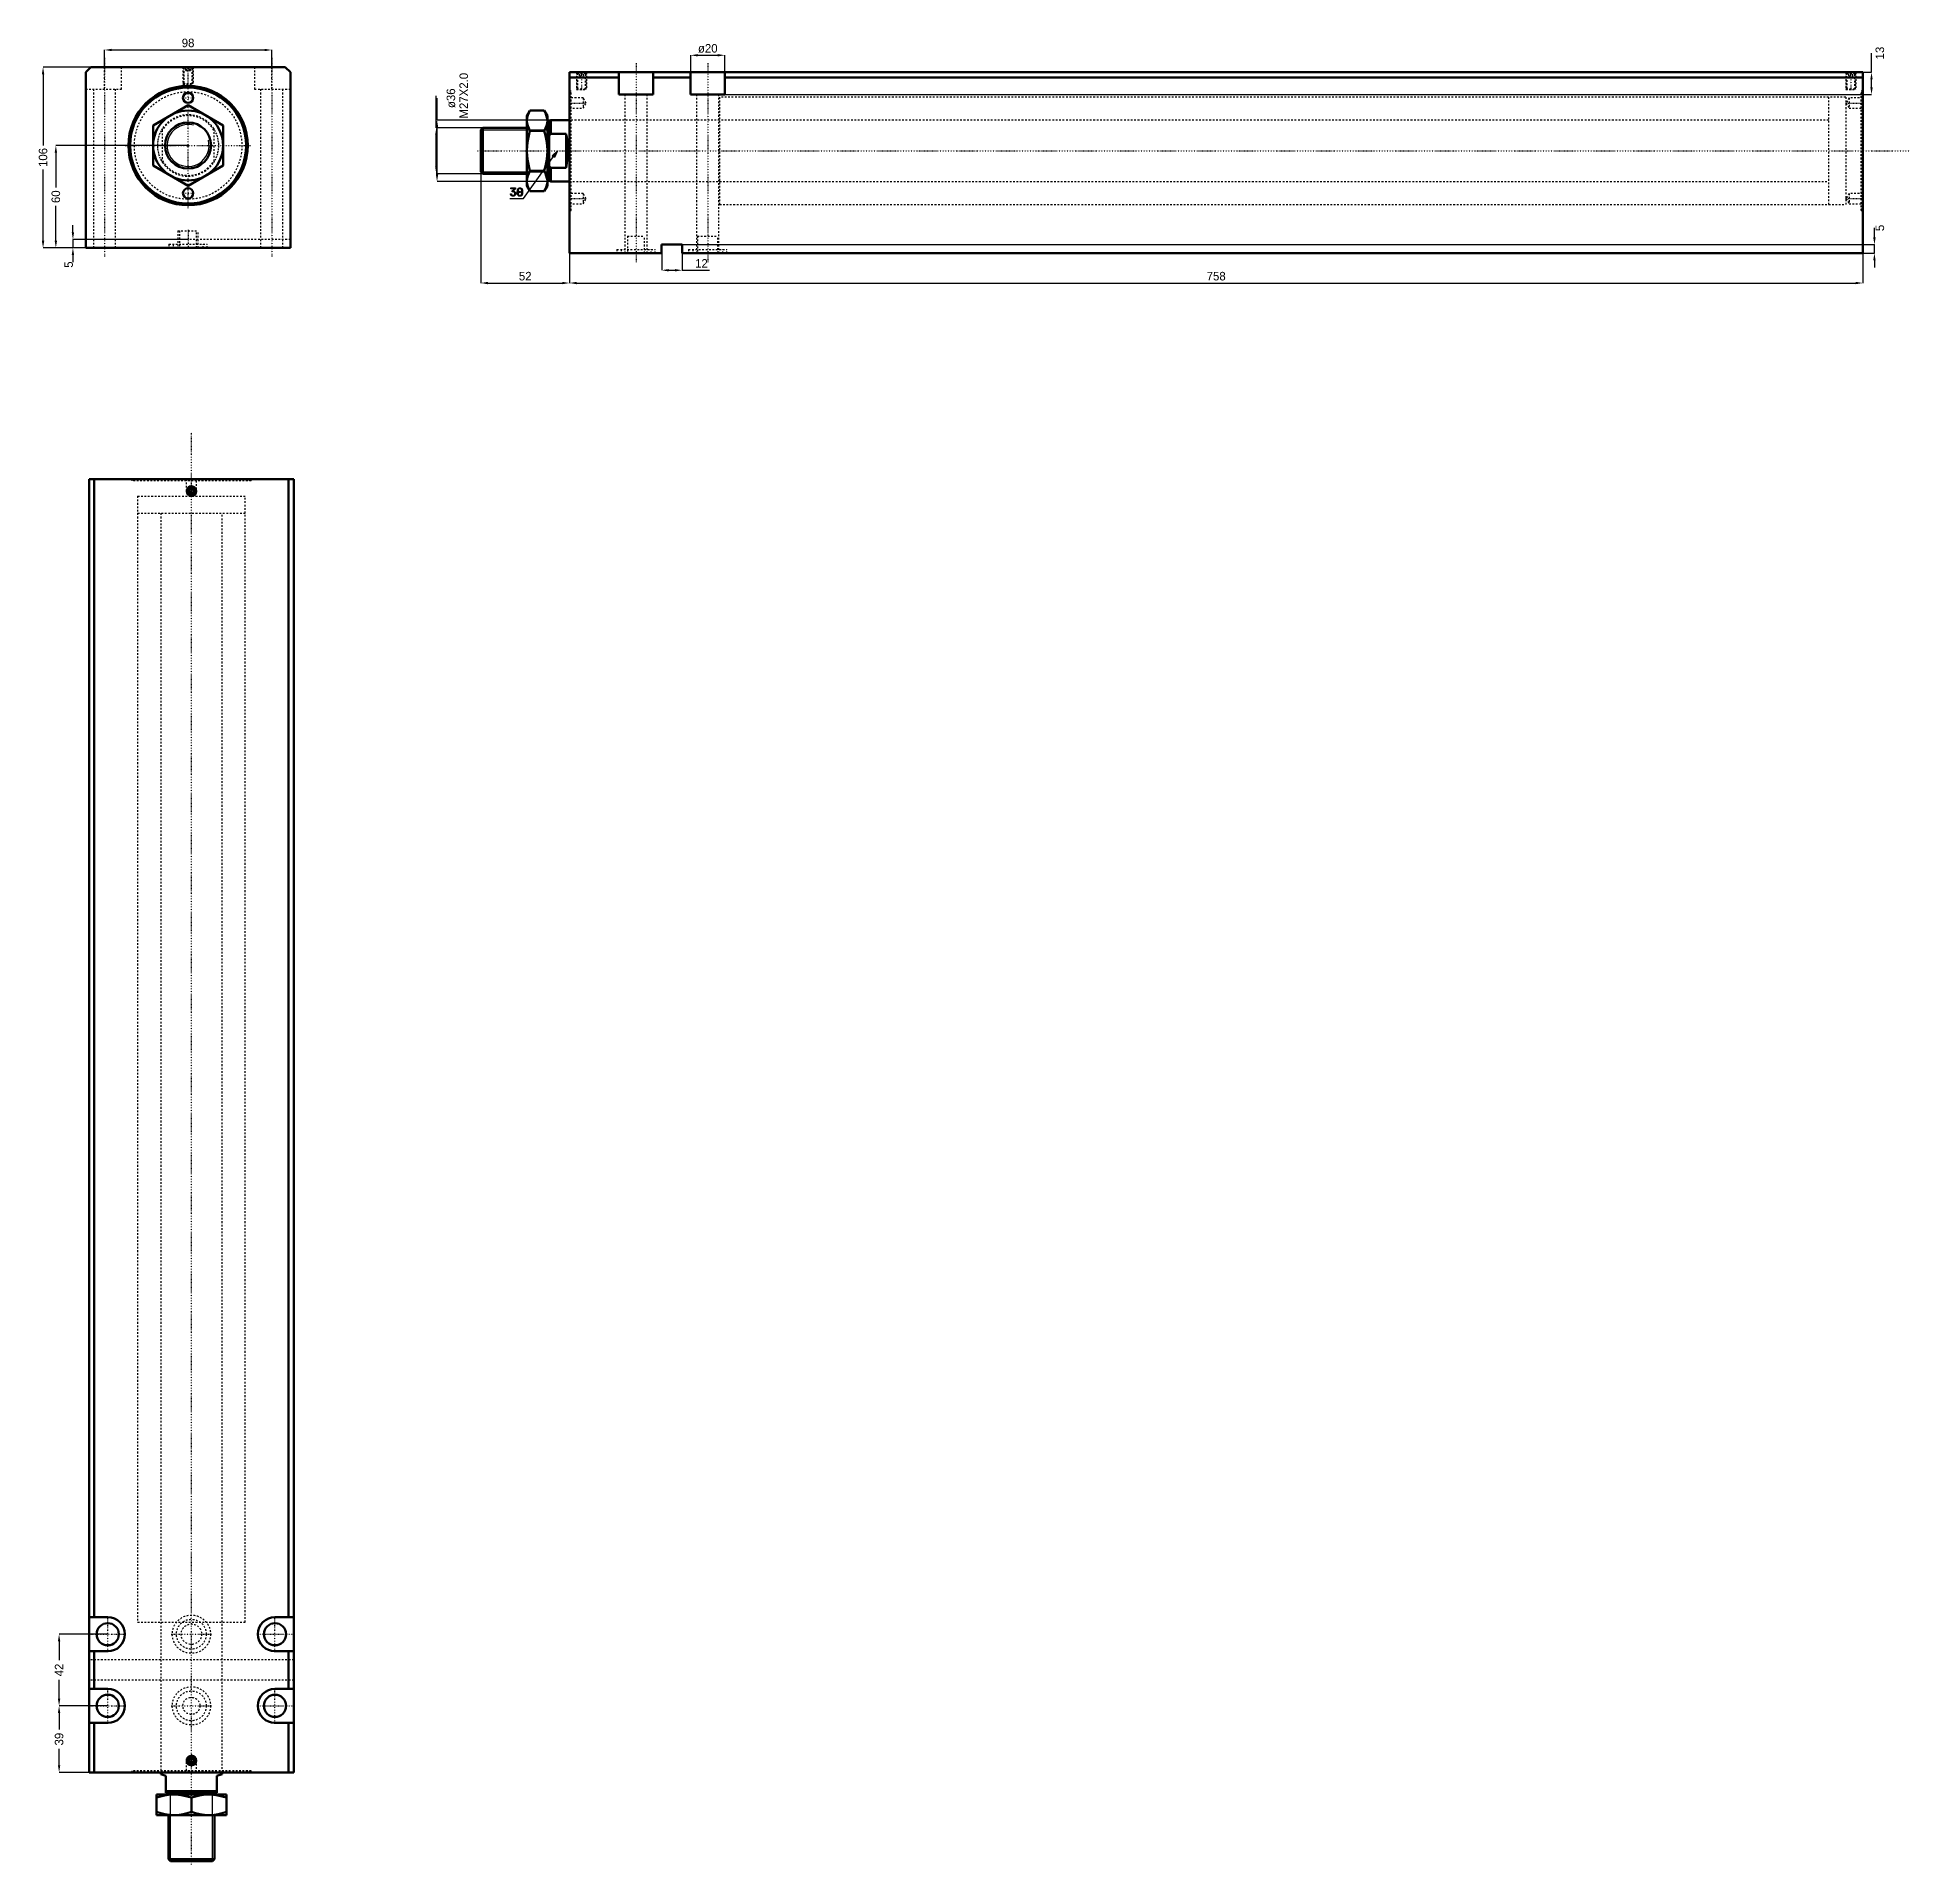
# Model space of a CAD drawing. Header units: millimetres. Extents: x -88 to 1010, y -1008 to 63.
import ezdxf

# ---------------------------------------------------------------- set-up
doc = ezdxf.new("R2010")
doc.units = ezdxf.units.MM
doc.linetypes.add('Center', pattern=[1.5, 0.45, -0.5, 0.05, -0.5])
doc.linetypes.add('Dashed', pattern=[2, 1, -1])
for name, color, linetype, lineweight in [('2d ConnectionPoints', 7, 'Continuous', 50), ('AM_0', 7, 'Continuous', 50), ('AM_5', 3, 'Continuous', 25), ('AM_7', 7, 'Center', 25), ('AM_9', 6, 'Dashed', 25)]:
    doc.layers.add(name, color=color, linetype=linetype, lineweight=lineweight)
doc.dimstyles.new('ISO-25', dxfattribs={"dimtxt": 2.5, "dimasz": 2.5, "dimexe": 1.25, "dimexo": 0.625, "dimtad": 1, "dimtxsty": 'Standard', "dimcen": 2.5, "dimadec": 0, "dimazin": 0, "dimtfac": 1, "dimtmove": 0, "dimatfit": 3, "dimfxl": 0, "dimarcsym": 0})

# ---------------------------------------------------------------- blocks, each defined once
blk = doc.blocks.new('1_JECX_MF_EXLA_63_650_0_rod__0_in_JECX_MF_160_EXLA_63_650_0__0')
at = {"layer": 'AM_0'}
for p, q in [((-20.5, 11.8), (0, 23.7)), ((0, 23.7), (20.5, 11.8)), ((-20.5, -11.8), (-20.5, 11.8)), ((20.5, 11.8), (20.5, -11.8)), ((0, -23.7), (-20.5, -11.8)), ((20.5, -11.8), (0, -23.7))]:
    blk.add_line(p, q, dxfattribs=at)
for radius in [20.5, 13.5]:
    blk.add_circle((0, 0), radius, dxfattribs=at)
at = {"layer": 'AM_5'}
blk.add_arc((0, 0), 12.3, 75, 15, dxfattribs=at)
at = {"layer": 'AM_9'}
for p, q in [((-15, -9.9), (-15, 9.9)), ((15, 9.9), (15, -9.9))]:
    blk.add_line(p, q, dxfattribs=at)
for points in [[(-15, 9.9), (-15.8, 8.6), (-16.5, 7.2), (-17.1, 5.7), (-17.5, 4.2), (-17.8, 2.7), (-18, 1.1), (-18, -0.5), (-17.9, -2), (-17.6, -3.6), (-17.3, -5.1), (-16.8, -6.6), (-16.1, -8), (-15.4, -9.4), (-15, -9.9)], [(15, -9.9), (15.8, -8.6), (16.5, -7.2), (17.1, -5.7), (17.5, -4.2), (17.8, -2.7), (18, -1.1), (18, 0.5), (17.9, 2), (17.6, 3.6), (17.3, 5.1), (16.8, 6.6), (16.1, 8), (15.4, 9.4), (15, 9.9)]]:
    blk.add_lwpolyline(points, dxfattribs=at)
blk.add_circle((0, 0), 13.3, dxfattribs=at)
for radius, start, end in [(18, 33.5573, 146.4427), (17.5, 31.0027, 148.9973), (17.5, 211.0027, 328.9973), (18, 213.5573, 326.4427)]:
    blk.add_arc((0, 0), radius, start, end, dxfattribs=at)
blk = doc.blocks.new('2_JECX_MF_EXLA_63_650_0_body__0_in_JECX_MF_160_EXLA_63_650_0__0')
at = {"layer": 'AM_0'}
for p, q in [((-57, 46), (-60, 43)), ((57, 46), (-57, 46)), ((60, 43), (57, 46)), ((-60, 43), (-60, -60)), ((60, -60), (60, 43)), ((-60, -60), (60, -60))]:
    blk.add_line(p, q, dxfattribs=at)
for centre, radius in [((0, 0), 35), ((0, 0), 34), ((0, 28), 3), ((0, -28), 3)]:
    blk.add_circle(centre, radius, dxfattribs=at)
at = {"layer": 'AM_5', "linetype": 'Dashed'}
for p, q in [((-3, 46), (-3, 36)), ((3, 46), (3, 36))]:
    blk.add_line(p, q, dxfattribs=at)
at = {"layer": 'AM_7'}
for p, q in [((-49, 51.3), (-49, -65.3)), ((0, -36.8), (0, 46.5)), ((49, 51.3), (49, -65.3)), ((-3.1, 28), (3.1, 28)), ((-36.8, 0), (36.8, 0)), ((-3.1, -28), (3.1, -28)), ((0, -49.5), (0, -60.5))]:
    blk.add_line(p, q, dxfattribs=at)
at = {"layer": 'AM_9'}
for p, q in [((-49, 33), (-49, 46)), ((-39, 33), (-39, 46)), ((-3, 46), (-2.7, 45.7)), ((-2.7, 45.7), (-2.7, 36.3)), ((-2.7, 45.7), (2.7, 45.7)), ((-1.9, 46), (-2.4, 45.5)), ((-2.4, 45.5), (-2.4, 36)), ((-2.4, 45.5), (2.4, 45.5)), ((-1.4, 44), (-1.4, 46)), ((-1.4, 44), (1.4, 44)), ((-0.7, 44), (-0.7, 46)), ((0.7, 44), (0.7, 46)), ((1.4, 44), (1.4, 46)), ((2.4, 45.5), (1.9, 46)), ((2.4, 36), (2.4, 45.5)), ((2.7, 45.7), (3, 46)), ((2.7, 36.3), (2.7, 45.7)), ((39, 46), (39, 33)), ((49, 33), (49, 46)), ((-60, 33), (-39, 33)), ((-55.5, 33), (-55.5, -60)), ((-42.5, -60), (-42.5, 33)), ((-2.7, 36.3), (-3, 36)), ((-3, 36), (3, 36)), ((-2.7, 36.3), (2.7, 36.3)), ((3, 36), (2.7, 36.3)), ((39, 33), (60, 33)), ((42.5, 33), (42.5, -60)), ((55.5, -60), (55.5, 33)), ((-6, -50), (6, -50)), ((-6, -50), (-6, -60)), ((-5, -50), (-5, -60)), ((5, -60), (5, -50)), ((6, -60), (6, -50)), ((60, -55), (-60, -55)), ((-11.2, -57.9), (11.2, -57.9)), ((-11.2, -57.9), (-11.2, -60)), ((-8.8, -57.9), (-8.8, -60)), ((8.8, -60), (8.8, -57.9)), ((11.2, -60), (11.2, -57.9))]:
    blk.add_line(p, q, dxfattribs=at)
blk.add_circle((0, 0), 31.5, dxfattribs=at)
blk = doc.blocks.new('*D3')
at = {"layer": 'AM_5', "color": 0, "lineweight": -2}
for p, q in [((-49, 46), (-49, 56)), ((-44.8, 56), (44.8, 56)), ((49, 46), (49, 56))]:
    blk.add_line(p, q, dxfattribs=at)
at = {"layer": 'AM_5', "color": 0}
for points in [[(-44.8, 56.7), (-44.8, 55.3), (-49, 56)], [(44.8, 55.3), (44.8, 56.7), (49, 56)]]:
    blk.add_solid(points, dxfattribs=at)
at = {"layer": 'Defpoints', "color": 0}
for p in [(49, 56), (-49, 46), (49, 46)]:
    blk.add_point(p, dxfattribs=at)
at = {"layer": 'AM_5', "color": 0, "insert": (0, 60.1), "char_height": 5, "attachment_point": 5}
blk.add_mtext('98', dxfattribs=at)
blk = doc.blocks.new('*D4')
at = {"layer": 'AM_5', "color": 0, "lineweight": -2}
for p, q in [((-57, 46), (-85, 46)), ((-85, 41.8), (-85, 0)), ((-85, -55.8), (-85, -14)), ((-60, -60), (-85, -60))]:
    blk.add_line(p, q, dxfattribs=at)
at = {"layer": 'AM_5', "color": 0}
for points in [[(-84.3, 41.8), (-85.7, 41.8), (-85, 46)], [(-85.7, -55.8), (-84.3, -55.8), (-85, -60)]]:
    blk.add_solid(points, dxfattribs=at)
at = {"layer": 'Defpoints', "color": 0}
for p in [(-57, 46), (-85, -60), (-60, -60)]:
    blk.add_point(p, dxfattribs=at)
at = {"layer": 'AM_5', "color": 0, "insert": (-85, -7), "char_height": 5, "attachment_point": 5, "rotation": 90}
blk.add_mtext('106', dxfattribs=at)
blk = doc.blocks.new('*D5')
at = {"layer": 'AM_5', "color": 0, "lineweight": -2}
for p, q in [((0, 0), (-77.5, 0)), ((-77.5, -4.2), (-77.5, -24.7)), ((-77.5, -55.8), (-77.5, -35.3)), ((-60, -60), (-77.5, -60))]:
    blk.add_line(p, q, dxfattribs=at)
at = {"layer": 'AM_5', "color": 0}
for points in [[(-76.8, -4.2), (-78.2, -4.2), (-77.5, 0)], [(-78.2, -55.8), (-76.8, -55.8), (-77.5, -60)]]:
    blk.add_solid(points, dxfattribs=at)
at = {"layer": 'Defpoints', "color": 0}
for p in [(0, 0), (-77.5, -60), (-60, -60)]:
    blk.add_point(p, dxfattribs=at)
at = {"layer": 'AM_5', "color": 0, "insert": (-77.5, -30), "char_height": 5, "attachment_point": 5, "rotation": 90}
blk.add_mtext('60', dxfattribs=at)
blk = doc.blocks.new('*D6')
at = {"layer": 'AM_5', "color": 0, "lineweight": -2}
for p, q in [((-67.5, -50.8), (-67.5, -46.7)), ((0, -55), (-67.5, -55)), ((-67.5, -55), (-67.5, -60)), ((-60, -60), (-67.5, -60)), ((-67.5, -64.2), (-67.5, -68.3))]:
    blk.add_line(p, q, dxfattribs=at)
at = {"layer": 'AM_5', "color": 0}
for points in [[(-68.2, -50.8), (-66.8, -50.8), (-67.5, -55)], [(-66.8, -64.2), (-68.2, -64.2), (-67.5, -60)]]:
    blk.add_solid(points, dxfattribs=at)
at = {"layer": 'Defpoints', "color": 0}
for p in [(-67.5, -60), (-60, -60), (0, -55)]:
    blk.add_point(p, dxfattribs=at)
at = {"layer": 'AM_5', "color": 0, "insert": (-70, -69.8), "char_height": 5, "attachment_point": 5, "rotation": 90}
blk.add_mtext('5', dxfattribs=at)
blk = doc.blocks.new('1_JECX_MF_EXLA_63_650_0_rod__0_in_JECX_MF_160_EXLA_63_650_0__2')
at = {"layer": 'AM_0'}
for p, q in [((-23.2, 23.7), (-25, 20.5)), ((-23.2, 23.7), (-14.8, 23.7)), ((-13, 20.5), (-14.8, 23.7)), ((-50.8, 13.5), (-52, 12.3)), ((-52, 12.3), (-52, -12.3)), ((-25, 13.5), (-50.8, 13.5)), ((-50.8, 13.5), (-50.8, -13.5)), ((-25, 20.5), (-25, -20.5)), ((-23.2, 11.8), (-14.8, 11.8)), ((-13, 20.5), (-13, -20.5)), ((-12, 12.3), (-13, 13.3)), ((-11, 18), (-12, 17.5)), ((-12, 17.5), (-12, -17.5)), ((0, 18), (-11, 18)), ((-11, 18), (-11, 9.9)), ((-11, 9.9), (-12, 9)), ((-2, 9.9), (-11, 9.9)), ((-2, 9.9), (-2, -9.9)), ((-12, -9), (-11, -9.9)), ((-11, -9.9), (-2, -9.9)), ((-11, -9.9), (-11, -18)), ((-52, -12.3), (-50.8, -13.5)), ((-50.8, -13.5), (-25, -13.5)), ((-25, -20.5), (-23.2, -23.7)), ((-23.2, -11.8), (-14.8, -11.8)), ((-14.8, -23.7), (-13, -20.5)), ((-13, -13.3), (-12, -12.3)), ((-12, -17.5), (-11, -18)), ((-11, -18), (0, -18)), ((-23.2, -23.7), (-14.8, -23.7))]:
    blk.add_line(p, q, dxfattribs=at)
for points in [[(-23.2, 23.7), (-23.9, 22.2), (-24.5, 20.8), (-24.9, 19.3), (-25, 17.8)], [(-13, 17.8), (-13, 18.2), (-13.2, 19.6), (-13.6, 20.9), (-14.1, 22.3), (-14.8, 23.7)], [(-25, 17.8), (-25, 17.3), (-24.8, 16), (-24.4, 14.6), (-23.9, 13.2), (-23.2, 11.8)], [(-23.2, 11.8), (-23.9, 9), (-24.5, 6), (-24.9, 3), (-25, 0)], [(-14.8, 11.8), (-14.1, 13.3), (-13.5, 14.7), (-13.1, 16.2), (-13, 17.8)], [(-13, 0), (-13, 0.1), (-13.1, 3.1), (-13.5, 6), (-14.1, 8.9), (-14.8, 11.8)], [(-25, 0), (-25, -0.1), (-24.9, -3.1), (-24.5, -6), (-23.9, -8.9), (-23.2, -11.8)], [(-14.8, -11.8), (-14.1, -9), (-13.5, -6), (-13.1, -3), (-13, 0)], [(-2, -9.9), (-1.7, -8.6), (-1.5, -7.2), (-1.3, -5.7), (-1.2, -4.2), (-1.1, -2.7), (-1, -1.1), (-1, 0.5), (-1.1, 2), (-1.1, 3.6), (-1.3, 5.1), (-1.4, 6.6), (-1.6, 8), (-1.9, 9.4), (-2, 9.9)], [(-23.2, -11.8), (-23.9, -13.3), (-24.5, -14.7), (-24.9, -16.2), (-25, -17.8)], [(-25, -17.8), (-25, -18.2), (-24.8, -19.6), (-24.4, -20.9), (-23.9, -22.3), (-23.2, -23.7)], [(-13, -17.8), (-13, -17.3), (-13.2, -16), (-13.6, -14.6), (-14.1, -13.2), (-14.8, -11.8)], [(-14.8, -23.7), (-14.1, -22.2), (-13.5, -20.8), (-13.1, -19.3), (-13, -17.8)]]:
    blk.add_lwpolyline(points, dxfattribs=at)
at = {"layer": 'AM_5'}
for p, q in [((-52, 12.3), (-12, 12.3)), ((-52, -12.3), (-12, -12.3))]:
    blk.add_line(p, q, dxfattribs=at)
at = {"layer": 'AM_7'}
blk.add_line((-54, 0), (786, 0), dxfattribs=at)
at = {"layer": 'AM_9'}
for p, q in [((748, 31.5), (738, 31.5)), ((738, 31.5), (738, -31.5)), ((748, 31.5), (748, -31.5)), ((738, 18), (0, 18)), ((0, -18), (738, -18)), ((738, -31.5), (748, -31.5))]:
    blk.add_line(p, q, dxfattribs=at)
blk = doc.blocks.new('2_JECX_MF_EXLA_63_650_0_body__0_in_JECX_MF_160_EXLA_63_650_0__2')
at = {"layer": 'AM_0'}
for p, q in [((0, -60), (0, 46)), ((758, 46), (0, 46)), ((29, 33), (29, 46)), ((49, 33), (49, 46)), ((71, 33), (71, 46)), ((91, 33), (91, 46)), ((758, -60), (758, 46)), ((29, 43), (0, 43)), ((29, 33), (49, 33)), ((71, 43), (49, 43)), ((71, 33), (91, 33)), ((758, 43), (91, 43)), ((54, -60), (0, -60)), ((54, -55), (54, -60)), ((66, -55), (54, -55)), ((66, -60), (66, -55)), ((758, -60), (66, -60))]:
    blk.add_line(p, q, dxfattribs=at)
at = {"layer": 'AM_5', "linetype": 'Dashed'}
for p, q in [((4, 46), (4, 36)), ((10, 46), (10, 36)), ((748, 46), (748, 36)), ((754, 46), (754, 36))]:
    blk.add_line(p, q, dxfattribs=at)
at = {"layer": 'AM_7'}
for p, q in [((7, 46.5), (7, 35.5)), ((39, 51.3), (39, -65.3)), ((81, 51.3), (81, -65.3)), ((751, 46.5), (751, 35.5)), ((-0.5, 28), (10.2, 28)), ((747.8, 28), (758.5, 28)), ((-0.5, -28), (10.2, -28)), ((747.8, -28), (758.5, -28))]:
    blk.add_line(p, q, dxfattribs=at)
at = {"layer": 'AM_9'}
for p, q in [((4, 46), (4.3, 45.7)), ((4.3, 45.7), (4.3, 36.3)), ((4.3, 45.7), (9.7, 45.7)), ((5.1, 46), (4.6, 45.5)), ((4.6, 45.5), (4.6, 36)), ((4.6, 45.5), (9.4, 45.5)), ((5.8, 44), (5.8, 46)), ((5.8, 44), (8.2, 44)), ((7, 44), (7, 46)), ((8.2, 44), (8.2, 46)), ((9.4, 45.5), (8.9, 46)), ((9.4, 36), (9.4, 45.5)), ((9.7, 45.7), (10, 46)), ((9.7, 36.3), (9.7, 45.7)), ((748, 46), (748.3, 45.7)), ((748.3, 45.7), (748.3, 36.3)), ((748.3, 45.7), (753.7, 45.7)), ((749.1, 46), (748.6, 45.5)), ((748.6, 45.5), (748.6, 36)), ((748.6, 45.5), (753.4, 45.5)), ((749.8, 44), (749.8, 46)), ((749.8, 44), (752.2, 44)), ((751, 44), (751, 46)), ((752.2, 44), (752.2, 46)), ((753.4, 45.5), (752.9, 46)), ((753.4, 36), (753.4, 45.5)), ((753.7, 45.7), (754, 46)), ((753.7, 36.3), (753.7, 45.7)), ((1, 35), (0, 35)), ((1, 34), (0, 34)), ((1, -35), (1, 35)), ((4.3, 36.3), (4, 36)), ((4, 36), (10, 36)), ((4.3, 36.3), (9.7, 36.3)), ((10, 36), (9.7, 36.3)), ((32.5, 33), (32.5, -60)), ((45.5, -60), (45.5, 33)), ((74.5, 33), (74.5, -60)), ((87.5, -60), (87.5, 33)), ((748.3, 36.3), (748, 36)), ((748, 36), (754, 36)), ((748.3, 36.3), (753.7, 36.3)), ((754, 36), (753.7, 36.3)), ((757, -35), (757, 35)), ((758, 35), (757, 35)), ((758, 34), (757, 34)), ((8, 31), (0, 31)), ((0, 25), (8, 25)), ((9.7, 28), (8, 31)), ((8, 31), (8, 25)), ((8, 25), (9.7, 28)), ((748, 31.5), (88, 31.5)), ((88, 31.5), (88, -31.5)), ((748, 31.5), (748, -31.5)), ((750, 31), (748.3, 28)), ((748.3, 28), (750, 25)), ((758, 31), (750, 31)), ((750, 31), (750, 25)), ((750, 25), (758, 25)), ((88, 18), (0, 18)), ((0, -18), (88, -18)), ((8, -25), (0, -25)), ((0, -31), (8, -31)), ((9.7, -28), (8, -25)), ((8, -25), (8, -31)), ((8, -31), (9.7, -28)), ((88, -31.5), (748, -31.5)), ((750, -25), (748.3, -28)), ((748.3, -28), (750, -31)), ((758, -25), (750, -25)), ((750, -25), (750, -31)), ((750, -31), (758, -31)), ((0, -34), (1, -34)), ((0, -35), (1, -35)), ((757, -34), (758, -34)), ((757, -35), (758, -35)), ((34, -50), (44, -50)), ((34, -50), (34, -60)), ((44, -60), (44, -50)), ((75, -50), (87, -50)), ((75, -50), (75, -60)), ((87, -60), (87, -50)), ((27.8, -57.9), (50.2, -57.9)), ((27.8, -57.9), (27.8, -60)), ((30.2, -57.9), (30.2, -60)), ((47.8, -60), (47.8, -57.9)), ((50.2, -60), (50.2, -57.9)), ((69.8, -57.9), (92.2, -57.9)), ((69.8, -57.9), (69.8, -60)), ((72.2, -57.9), (72.2, -60)), ((89.8, -60), (89.8, -57.9)), ((92.2, -60), (92.2, -57.9))]:
    blk.add_line(p, q, dxfattribs=at)
blk = doc.blocks.new('*D23')
at = {"layer": 'AM_5', "color": 0, "lineweight": -2}
for p, q in [((294.6, 42.9), (294.6, 52.9)), ((298.7, 52.9), (310.4, 52.9)), ((314.6, 42.9), (314.6, 52.9))]:
    blk.add_line(p, q, dxfattribs=at)
at = {"layer": 'AM_5', "color": 0}
for points in [[(298.7, 53.6), (298.7, 52.2), (294.6, 52.9)], [(310.4, 53.6), (310.4, 52.2), (314.6, 52.9)]]:
    blk.add_solid(points, dxfattribs=at)
at = {"layer": 'Defpoints', "color": 0}
for p in [(314.6, 52.9), (294.6, 42.9), (314.6, 42.9)]:
    blk.add_point(p, dxfattribs=at)
at = {"layer": 'AM_5', "color": 0, "insert": (304.6, 56.9), "char_height": 5, "attachment_point": 5}
blk.add_mtext('ø20', dxfattribs=at)
blk = doc.blocks.new('*D24')
at = {"layer": 'AM_5', "color": 0, "lineweight": -2}
for p, q in [((986.7, 42.9), (986.7, 54.2)), ((314.6, 42.9), (986.7, 42.9)), ((986.7, 34.1), (986.7, 38.7)), ((314.6, 29.9), (986.7, 29.9))]:
    blk.add_line(p, q, dxfattribs=at)
at = {"layer": 'AM_5', "color": 0}
for points in [[(986, 38.7), (987.4, 38.7), (986.7, 42.9)], [(986, 34.1), (987.4, 34.1), (986.7, 29.9)]]:
    blk.add_solid(points, dxfattribs=at)
at = {"layer": 'Defpoints', "color": 0}
for p in [(314.6, 42.9), (986.7, 42.9), (314.6, 29.9)]:
    blk.add_point(p, dxfattribs=at)
at = {"layer": 'AM_5', "color": 0, "insert": (991.6, 54.2), "char_height": 5, "attachment_point": 5, "rotation": 90}
blk.add_mtext('13', dxfattribs=at)
blk = doc.blocks.new('*D25')
at = {"layer": 'AM_5', "color": 0, "lineweight": -2}
for p, q in [((223.6, -63.1), (223.6, -80.6)), ((981.6, -63.1), (981.6, -80.6)), ((227.7, -80.6), (977.4, -80.6))]:
    blk.add_line(p, q, dxfattribs=at)
at = {"layer": 'AM_5', "color": 0}
for points in [[(227.7, -79.9), (227.7, -81.3), (223.6, -80.6)], [(977.4, -79.9), (977.4, -81.3), (981.6, -80.6)]]:
    blk.add_solid(points, dxfattribs=at)
at = {"layer": 'Defpoints', "color": 0}
for p in [(223.6, -63.1), (981.6, -63.1), (981.6, -80.6)]:
    blk.add_point(p, dxfattribs=at)
at = {"layer": 'AM_5', "color": 0, "insert": (602.6, -76.6), "char_height": 5, "attachment_point": 5}
blk.add_mtext('758', dxfattribs=at)
blk = doc.blocks.new('*D26')
at = {"layer": 'AM_5', "color": 0, "lineweight": -2}
for p, q in [((171.6, -3.1), (171.6, -80.6)), ((223.6, -63.1), (223.6, -80.6)), ((175.7, -80.6), (219.4, -80.6))]:
    blk.add_line(p, q, dxfattribs=at)
at = {"layer": 'AM_5', "color": 0}
for points in [[(175.7, -79.9), (175.7, -81.3), (171.6, -80.6)], [(219.4, -79.9), (219.4, -81.3), (223.6, -80.6)]]:
    blk.add_solid(points, dxfattribs=at)
at = {"layer": 'Defpoints', "color": 0}
for p in [(171.6, -3.1), (223.6, -63.1), (223.6, -80.6)]:
    blk.add_point(p, dxfattribs=at)
at = {"layer": 'AM_5', "color": 0, "insert": (197.6, -76.6), "char_height": 5, "attachment_point": 5}
blk.add_mtext('52', dxfattribs=at)
blk = doc.blocks.new('*D27')
at = {"layer": 'AM_5', "color": 0, "lineweight": -2}
for p, q in [((145.9, 14.9), (145.9, 27.7)), ((212.6, 14.9), (145.9, 14.9)), ((145.9, -16.9), (145.9, 10.7)), ((212.6, -21.1), (145.9, -21.1))]:
    blk.add_line(p, q, dxfattribs=at)
at = {"layer": 'AM_5', "color": 0}
for points in [[(145.2, 10.7), (146.6, 10.7), (145.9, 14.9)], [(145.2, -16.9), (146.6, -16.9), (145.9, -21.1)]]:
    blk.add_solid(points, dxfattribs=at)
at = {"layer": 'Defpoints', "color": 0}
for p in [(145.9, 14.9), (212.6, 14.9), (212.6, -21.1)]:
    blk.add_point(p, dxfattribs=at)
at = {"layer": 'AM_5', "color": 0, "insert": (154.1, 27.7), "char_height": 5, "attachment_point": 5, "rotation": 90}
blk.add_mtext('ø36', dxfattribs=at)
blk = doc.blocks.new('*D28')
at = {"layer": 'AM_5', "color": 0, "lineweight": -2}
for p, q in [((145.5, 10.4), (145.5, 29.2)), ((172.8, 10.4), (145.5, 10.4)), ((145.5, -12.4), (145.5, 6.2)), ((172.6, -16.6), (145.5, -16.6))]:
    blk.add_line(p, q, dxfattribs=at)
at = {"layer": 'AM_5', "color": 0}
for points in [[(144.8, 6.2), (146.2, 6.2), (145.5, 10.4)], [(144.8, -12.4), (146.2, -12.4), (145.5, -16.6)]]:
    blk.add_solid(points, dxfattribs=at)
at = {"layer": 'Defpoints', "color": 0}
for p in [(145.5, 10.4), (172.8, 10.4), (172.6, -16.6)]:
    blk.add_point(p, dxfattribs=at)
at = {"layer": 'AM_5', "color": 0, "insert": (161.6, 29.2), "char_height": 5, "attachment_point": 5, "rotation": 90}
blk.add_mtext('M27X2.0', dxfattribs=at)
blk = doc.blocks.new('*D29')
at = {"layer": 'AM_5', "color": 0, "lineweight": -2}
for p, q in [((277.6, -58.1), (277.6, -73.1)), ((289.6, -63.1), (289.6, -73.1)), ((281.7, -73.1), (285.4, -73.1)), ((289.6, -73.1), (305.7, -73.1))]:
    blk.add_line(p, q, dxfattribs=at)
at = {"layer": 'AM_5', "color": 0}
for points in [[(281.7, -72.4), (281.7, -73.8), (277.6, -73.1)], [(285.4, -72.4), (285.4, -73.8), (289.6, -73.1)]]:
    blk.add_solid(points, dxfattribs=at)
at = {"layer": 'Defpoints', "color": 0}
for p in [(277.6, -58.1), (289.6, -63.1), (289.6, -73.1)]:
    blk.add_point(p, dxfattribs=at)
at = {"layer": 'AM_5', "color": 0, "insert": (300.9, -69.1), "char_height": 5, "attachment_point": 5}
blk.add_mtext('12', dxfattribs=at)
blk = doc.blocks.new('*D30')
at = {"layer": 'AM_5', "color": 0, "lineweight": -2}
for p, q in [((988.4, -53.9), (988.4, -48.3)), ((277.6, -58.1), (988.4, -58.1)), ((289.6, -63.1), (988.4, -63.1)), ((988.4, -63.1), (988.4, -58.1)), ((988.4, -67.3), (988.4, -71.4))]:
    blk.add_line(p, q, dxfattribs=at)
at = {"layer": 'AM_5', "color": 0}
for points in [[(987.7, -53.9), (989.1, -53.9), (988.4, -58.1)], [(987.7, -67.3), (989.1, -67.3), (988.4, -63.1)]]:
    blk.add_solid(points, dxfattribs=at)
at = {"layer": 'Defpoints', "color": 0}
for p in [(277.6, -58.1), (289.6, -63.1), (988.4, -63.1)]:
    blk.add_point(p, dxfattribs=at)
at = {"layer": 'AM_5', "color": 0, "insert": (991.6, -48.3), "char_height": 5, "attachment_point": 5, "rotation": 90}
blk.add_mtext('5', dxfattribs=at)
blk = doc.blocks.new('1_JECX_MF_EXLA_63_650_0_rod__0_in_JECX_MF_160_EXLA_63_650_0__4')
at = {"layer": 'AM_0'}
for p, q in [((-18, 0), (-18, -1)), ((18, -1), (18, 0)), ((-15, -2), (-18, -1)), ((-15, -12), (-15, -2)), ((18, -1), (15, -2)), ((15, -2), (15, -12)), ((-20.5, -25), (-20.5, -13)), ((20.5, -13), (-20.5, -13)), ((-15, -11), (15, -11)), ((-15, -12), (15, -12)), ((-12.3, -12), (-13.3, -13)), ((0, -23.2), (0, -14.8)), ((13.3, -13), (12.3, -12)), ((20.5, -13), (20.5, -25)), ((20.5, -25), (-20.5, -25)), ((-13.5, -25), (-13.5, -50.8)), ((13.5, -50.8), (13.5, -25)), ((-13.5, -50.8), (13.5, -50.8)), ((-13.5, -50.8), (-12.3, -52)), ((-12.3, -52), (12.3, -52)), ((12.3, -52), (13.5, -50.8))]:
    blk.add_line(p, q, dxfattribs=at)
for points in [[(-10.2, -13), (-11, -13), (-13.4, -13.2), (-15.7, -13.6), (-18.1, -14.1), (-20.5, -14.8)], [(0, -14.8), (-2.5, -14.1), (-5, -13.5), (-7.6, -13.1), (-10.2, -13)], [(10.2, -13), (9.5, -13), (7.1, -13.2), (4.8, -13.6), (2.4, -14.1), (0, -14.8)], [(20.5, -14.8), (18, -14.1), (15.5, -13.5), (12.9, -13.1), (10.2, -13)], [(-20.5, -23.2), (-18, -23.9), (-15.5, -24.5), (-12.9, -24.9), (-10.2, -25)], [(-10.2, -25), (-9.5, -25), (-7.1, -24.8), (-4.8, -24.4), (-2.4, -23.9), (0, -23.2)], [(0, -23.2), (2.5, -23.9), (5, -24.5), (7.6, -24.9), (10.2, -25)], [(10.2, -25), (11, -25), (13.4, -24.8), (15.7, -24.4), (18.1, -23.9), (20.5, -23.2)]]:
    blk.add_lwpolyline(points, dxfattribs=at)
at = {"layer": 'AM_5'}
for p, q in [((-12.3, -52), (-12.3, -12)), ((12.3, -52), (12.3, -12))]:
    blk.add_line(p, q, dxfattribs=at)
at = {"layer": 'AM_7'}
blk.add_line((0, -54), (0, 786), dxfattribs=at)
at = {"layer": 'AM_9'}
for p, q in [((-31.5, 748), (31.5, 748)), ((-31.5, 748), (-31.5, 738)), ((31.5, 738), (31.5, 748)), ((-31.5, 738), (31.5, 738)), ((-18, 738), (-18, 0)), ((18, 0), (18, 738))]:
    blk.add_line(p, q, dxfattribs=at)
blk = doc.blocks.new('2_JECX_MF_EXLA_63_650_0_body__0_in_JECX_MF_160_EXLA_63_650_0__4')
at = {"layer": 'AM_0'}
for p, q in [((60, 758), (-60, 758)), ((-60, 758), (-60, 0)), ((-57, 758), (-57, 91)), ((57, 758), (57, 91)), ((60, 758), (60, 0)), ((-0.7, 752.2), (-1.4, 751)), ((-1.4, 751), (-0.7, 749.8)), ((0.7, 752.2), (-0.7, 752.2)), ((-0.7, 749.8), (0.7, 749.8)), ((1.4, 751), (0.7, 752.2)), ((0.7, 749.8), (1.4, 751)), ((-49, 91), (-60, 91)), ((60, 91), (49, 91)), ((-60, 71), (-49, 71)), ((-57, 71), (-57, 49)), ((49, 71), (60, 71)), ((57, 71), (57, 49)), ((-49, 49), (-60, 49)), ((60, 49), (49, 49)), ((-60, 29), (-49, 29)), ((-57, 29), (-57, 0)), ((49, 29), (60, 29)), ((57, 29), (57, 0)), ((60, 0), (-60, 0)), ((-0.7, 8.3), (-1.4, 7)), ((-1.4, 7), (-0.7, 5.8)), ((0.7, 8.3), (-0.7, 8.3)), ((-0.7, 5.8), (0.7, 5.8)), ((1.4, 7), (0.7, 8.3)), ((0.7, 5.8), (1.4, 7))]:
    blk.add_line(p, q, dxfattribs=at)
for centre, radius in [((0, 751), 2.73), ((0, 751), 2.4), ((0, 751), 1.9), ((-49, 81), 6.5), ((49, 81), 6.5), ((-49, 39), 6.5), ((49, 39), 6.5), ((0, 7), 2.73), ((0, 7), 2.4), ((0, 7), 1.9)]:
    blk.add_circle(centre, radius, dxfattribs=at)
for centre, start, end in [((-49, 81), 270, 90), ((49, 81), 90, 270), ((-49, 39), 270, 90), ((49, 39), 90, 270)]:
    blk.add_arc(centre, 10, start, end, dxfattribs=at)
at = {"layer": 'AM_5'}
for centre in [(0, 751), (0, 7)]:
    blk.add_arc(centre, 3, 75, 15, dxfattribs=at)
at = {"layer": 'AM_7'}
for p, q in [((-3.2, 751), (3.1, 751)), ((-49, 70.5), (-49, 91.5)), ((49, 70.5), (49, 91.5)), ((-59.5, 81), (-38.5, 81)), ((-11.8, 81), (11.8, 81)), ((38.5, 81), (59.5, 81)), ((-49, 28.5), (-49, 49.5)), ((49, 28.5), (49, 49.5)), ((-59.5, 39), (-38.5, 39)), ((-11.8, 39), (11.8, 39)), ((38.5, 39), (59.5, 39)), ((-3.2, 7), (3.1, 7))]:
    blk.add_line(p, q, dxfattribs=at)
at = {"layer": 'AM_9'}
for p, q in [((-35, 758), (-35, 757)), ((-34, 758), (-34, 757)), ((-3, 758), (-3, 750)), ((3, 750), (3, 758)), ((34, 757), (34, 758)), ((35, 757), (35, 758)), ((35, 757), (-35, 757)), ((-31.5, 748), (31.5, 748)), ((-31.5, 748), (-31.5, 88)), ((-3, 750), (3, 750)), ((-3, 750), (0, 748.3)), ((0, 748.3), (3, 750)), ((31.5, 88), (31.5, 748)), ((-31.5, 88), (31.5, 88)), ((-18, 88), (-18, 0)), ((18, 0), (18, 88)), ((60, 66), (-60, 66)), ((60, 54), (-60, 54)), ((35, 1), (-35, 1)), ((-35, 1), (-35, 0)), ((-34, 1), (-34, 0)), ((0, 9.7), (-3, 8)), ((-3, 8), (-3, 0)), ((-3, 8), (3, 8)), ((3, 8), (0, 9.7)), ((3, 0), (3, 8)), ((34, 0), (34, 1)), ((35, 0), (35, 1))]:
    blk.add_line(p, q, dxfattribs=at)
for centre, radius in [((0, 81), 11.2), ((0, 81), 8.75), ((0, 81), 6), ((0, 39), 11.2), ((0, 39), 8.75), ((0, 39), 5)]:
    blk.add_circle(centre, radius, dxfattribs=at)
blk = doc.blocks.new('*D34')
at = {"layer": 'AM_5', "color": 0, "lineweight": -2}
for p, q in [((-47.1, -872.5), (-75.6, -872.5)), ((-75.6, -876.7), (-75.6, -887.8)), ((-75.6, -910.3), (-75.6, -899.2)), ((-47.1, -914.5), (-75.6, -914.5))]:
    blk.add_line(p, q, dxfattribs=at)
at = {"layer": 'AM_5', "color": 0}
for points in [[(-76.3, -876.7), (-74.9, -876.7), (-75.6, -872.5)], [(-76.3, -910.3), (-74.9, -910.3), (-75.6, -914.5)]]:
    blk.add_solid(points, dxfattribs=at)
at = {"layer": 'Defpoints', "color": 0}
for p in [(-75.6, -872.5), (-47.1, -872.5), (-47.1, -914.5)]:
    blk.add_point(p, dxfattribs=at)
at = {"layer": 'AM_5', "color": 0, "insert": (-75.6, -893.5), "char_height": 5, "attachment_point": 5, "rotation": 90}
blk.add_mtext('42', dxfattribs=at)
blk = doc.blocks.new('*D35')
at = {"layer": 'AM_5', "color": 0, "lineweight": -2}
for p, q in [((-47.1, -914.5), (-75.6, -914.5)), ((-75.6, -918.7), (-75.6, -928.3)), ((-75.6, -949.3), (-75.6, -939.7)), ((-58.1, -953.5), (-75.6, -953.5))]:
    blk.add_line(p, q, dxfattribs=at)
at = {"layer": 'AM_5', "color": 0}
for points in [[(-76.3, -918.7), (-74.9, -918.7), (-75.6, -914.5)], [(-76.3, -949.3), (-74.9, -949.3), (-75.6, -953.5)]]:
    blk.add_solid(points, dxfattribs=at)
at = {"layer": 'Defpoints', "color": 0}
for p in [(-47.1, -914.5), (-75.6, -953.5), (-58.1, -953.5)]:
    blk.add_point(p, dxfattribs=at)
at = {"layer": 'AM_5', "color": 0, "insert": (-75.6, -934), "char_height": 5, "attachment_point": 5, "rotation": 90}
blk.add_mtext('39', dxfattribs=at)

msp = doc.modelspace()

# ---------------------------------------------------------------- linework, layer by layer
at = {"layer": '2d ConnectionPoints'}
for p in [(0, 0), (223.569, -3.102), (1.943, -953.509)]:
    msp.add_point(p, dxfattribs=at)
at = {"layer": 'AM_5'}
for p, q in [((196.569, -31.102), (216.569, -3.102)), ((188.569, -31.102), (196.569, -31.102))]:
    msp.add_line(p, q, dxfattribs=at)
for points in [[(216.569, -3.102), (214.825, -6.977), (213.469, -6.008), (216.569, -3.102)], [(189.502, -28.296), (189.502, -28.296), (189.507, -28.406), (189.536, -28.561), (189.536, -28.561), (189.59, -28.702), (189.64, -28.79), (189.64, -28.79), (189.699, -28.87), (189.801, -28.977), (189.801, -28.977), (189.92, -29.065), (190.009, -29.115), (190.009, -29.115), (190.103, -29.156), (190.248, -29.2), (190.248, -29.2), (190.399, -29.224), (190.503, -29.229), (190.503, -29.229), (190.613, -29.224), (190.774, -29.2), (190.774, -29.2), (190.927, -29.155), (191.026, -29.113), (191.026, -29.113), (191.12, -29.063), (191.246, -28.973), (191.246, -28.973), (191.354, -28.866), (191.416, -28.785), (191.416, -28.785), (191.469, -28.697), (191.526, -28.556), (191.526, -28.556), (191.557, -28.404), (191.562, -28.296), (191.562, -28.296), (191.554, -28.142), (191.511, -27.93), (191.511, -27.93), (191.431, -27.739), (191.358, -27.625), (191.358, -27.625), (191.27, -27.52), (191.115, -27.384), (191.115, -27.384), (190.933, -27.273), (190.797, -27.212), (190.797, -27.212), (190.651, -27.162), (190.417, -27.108), (190.417, -27.108), (190.166, -27.079), (189.989, -27.074), (189.989, -26.619), (191.309, -25.325), (189.105, -25.325), (189.105, -24.89), (191.926, -24.89), (191.926, -25.345), (190.578, -26.677), (190.578, -26.677), (190.872, -26.745), (191.247, -26.892), (191.247, -26.892), (191.542, -27.093), (191.694, -27.257), (191.694, -27.257), (191.815, -27.44), (191.946, -27.737), (191.946, -27.737), (192.017, -28.063), (192.03, -28.296), (192.03, -28.296), (192.021, -28.464), (191.974, -28.698), (191.974, -28.698), (191.885, -28.911), (191.803, -29.042), (191.803, -29.042), (191.707, -29.161), (191.543, -29.317), (191.543, -29.317), (191.355, -29.445), (191.216, -29.515), (191.216, -29.515), (191.071, -29.572), (190.849, -29.634), (190.849, -29.634), (190.62, -29.667), (190.464, -29.674), (190.464, -29.674), (190.313, -29.667), (190.093, -29.634), (190.093, -29.634), (189.883, -29.573), (189.747, -29.516), (189.747, -29.516), (189.619, -29.447), (189.447, -29.32), (189.447, -29.32), (189.298, -29.165), (189.211, -29.047), (189.211, -29.047), (189.138, -28.917), (189.059, -28.703), (189.059, -28.703), (189.016, -28.466), (189.008, -28.296), (189.502, -28.296)], [(194.516, -29.667), (194.516, -29.667), (194.271, -29.655), (193.948, -29.593), (193.948, -29.593), (193.68, -29.476), (193.531, -29.368), (193.531, -29.368), (193.404, -29.24), (193.246, -29.014), (193.246, -29.014), (193.128, -28.747), (193.071, -28.548), (193.071, -28.548), (193.029, -28.328), (192.982, -27.957), (192.982, -27.957), (192.957, -27.537), (192.953, -27.23), (192.953, -27.23), (192.958, -26.929), (192.983, -26.518), (192.983, -26.518), (193.03, -26.153), (193.073, -25.936), (193.073, -25.936), (193.13, -25.738), (193.249, -25.474), (193.249, -25.474), (193.408, -25.25), (193.536, -25.122), (193.536, -25.122), (193.685, -25.015), (193.952, -24.899), (193.952, -24.899), (194.273, -24.837), (194.516, -24.825), (194.516, -24.825), (194.76, -24.837), (195.082, -24.899), (195.082, -24.899), (195.35, -25.015), (195.499, -25.122), (195.499, -25.122), (195.627, -25.25), (195.787, -25.474), (195.787, -25.474), (195.906, -25.737), (195.964, -25.935), (195.964, -25.935), (196.008, -26.151), (196.055, -26.516), (196.055, -26.516), (196.081, -26.928), (196.086, -27.23), (196.086, -27.23), (196.081, -27.533), (196.054, -27.949), (196.054, -27.949), (196.005, -28.319), (195.959, -28.54), (195.959, -28.54), (195.9, -28.741), (195.778, -29.01), (195.778, -29.01), (195.617, -29.237), (195.488, -29.367), (195.488, -29.367), (195.339, -29.475), (195.073, -29.592), (195.073, -29.592), (194.756, -29.655), (194.516, -29.667)], [(194.516, -29.238), (194.516, -29.238), (194.687, -29.228), (194.913, -29.173), (194.913, -29.173), (195.101, -29.072), (195.207, -28.978), (195.207, -28.978), (195.297, -28.867), (195.409, -28.675), (195.409, -28.675), (195.492, -28.452), (195.532, -28.286), (195.532, -28.286), (195.561, -28.105), (195.594, -27.806), (195.594, -27.806), (195.611, -27.472), (195.614, -27.23), (195.614, -27.23), (195.612, -26.973), (195.596, -26.627), (195.596, -26.627), (195.568, -26.327), (195.541, -26.152), (195.541, -26.152), (195.505, -25.995), (195.427, -25.784), (195.427, -25.784), (195.318, -25.604), (195.229, -25.501), (195.229, -25.501), (195.124, -25.414), (194.932, -25.32), (194.932, -25.32), (194.696, -25.27), (194.516, -25.26), (194.516, -25.26), (194.337, -25.27), (194.103, -25.32), (194.103, -25.32), (193.912, -25.414), (193.807, -25.501), (193.807, -25.501), (193.719, -25.604), (193.611, -25.784), (193.611, -25.784), (193.533, -25.995), (193.497, -26.152), (193.497, -26.152), (193.471, -26.327), (193.442, -26.627), (193.442, -26.627), (193.427, -26.973), (193.424, -27.23), (193.424, -27.23), (193.427, -27.474), (193.444, -27.81), (193.444, -27.81), (193.475, -28.11), (193.504, -28.289), (193.504, -28.289), (193.542, -28.454), (193.623, -28.676), (193.623, -28.676), (193.734, -28.867), (193.824, -28.978), (193.824, -28.978), (193.928, -29.072), (194.117, -29.173), (194.117, -29.173), (194.344, -29.228), (194.516, -29.238)], [(194.08, -27.23), (194.516, -26.742), (194.951, -27.23), (194.516, -27.672), (194.08, -27.23)]]:
    msp.add_lwpolyline(points, dxfattribs=at)

# ---------------------------------------------------------------- block references
for name, p in [('2_JECX_MF_EXLA_63_650_0_body__0_in_JECX_MF_160_EXLA_63_650_0__0', (0, 0)), ('2_JECX_MF_EXLA_63_650_0_body__0_in_JECX_MF_160_EXLA_63_650_0__2', (223.569, -3.102)), ('1_JECX_MF_EXLA_63_650_0_rod__0_in_JECX_MF_160_EXLA_63_650_0__0', (0, 0)), ('1_JECX_MF_EXLA_63_650_0_rod__0_in_JECX_MF_160_EXLA_63_650_0__2', (223.569, -3.102)), ('1_JECX_MF_EXLA_63_650_0_rod__0_in_JECX_MF_160_EXLA_63_650_0__4', (1.943, -953.509)), ('2_JECX_MF_EXLA_63_650_0_body__0_in_JECX_MF_160_EXLA_63_650_0__4', (1.943, -953.509))]:
    msp.add_blockref(name, p)

# ---------------------------------------------------------------- dimensions: what is measured, and where the dimension line sits
for base, p1, p2, text, picture, middle in [((49, 56), (-49, 46), (49, 46), '98', '*D3', (0, 56)), ((314.569, 52.898), (294.569, 42.898), (314.569, 42.898), 'ø20', '*D23', (304.569, 52.898)), ((223.569, -80.602), (171.569, -3.102), (223.569, -63.102), '52', '*D26', (197.569, -80.602)), ((981.569, -80.602), (223.569, -63.102), (981.569, -63.102), '758', '*D25', (602.569, -80.602)), ((289.569, -73.102), (277.569, -58.102), (289.569, -63.102), '12', '*D29', (300.903, -73.102))]:
    dim = msp.add_linear_dim(base=base, p1=p1, p2=p2, text=text, dimstyle='ISO-25', override={"dimtxt": 5, "dimasz": 4.166667, "dimexe": 0, "dimexo": 0, "dimgap": 1.5}, dxfattribs=at)
    dim.commit()
    dim.dimension.update_dxf_attribs({"geometry": picture, "text_midpoint": middle, "dimtype": 160})
for base, p1, p2, text, picture, middle in [((986.736, 42.898), (314.569, 29.898), (314.569, 42.898), '13', '*D24', (991.569, 54.231)), ((-85, -60), (-57, 46), (-60, -60), '106', '*D4', (-85, -7)), ((145.486, 10.398), (172.569, -16.602), (172.796, 10.398), 'M27X2.0', '*D28', (161.569, 29.231)), ((145.903, 14.898), (212.569, -21.102), (212.569, 14.898), 'ø36', '*D27', (154.069, 27.731)), ((-77.5, -60), (0, 0), (-60, -60), '60', '*D5', (-77.5, -30)), ((-67.5, -60), (0, -55), (-60, -60), '5', '*D6', (-70, -69.833)), ((988.403, -63.102), (277.569, -58.102), (289.569, -63.102), '5', '*D30', (991.569, -48.269)), ((-75.557, -872.509), (-47.057, -914.509), (-47.057, -872.509), '42', '*D34', (-75.557, -893.509)), ((-75.557, -953.509), (-47.057, -914.509), (-58.057, -953.509), '39', '*D35', (-75.557, -934.009))]:
    dim = msp.add_linear_dim(base=base, p1=p1, p2=p2, angle=90, text=text, dimstyle='ISO-25', override={"dimtxt": 5, "dimasz": 4.166667, "dimexe": 0, "dimexo": 0, "dimgap": 1.5}, dxfattribs=at)
    dim.commit()
    dim.dimension.update_dxf_attribs({"geometry": picture, "text_midpoint": middle, "dimtype": 160, "text_rotation": 90})

doc.saveas('drawing.dxf')
